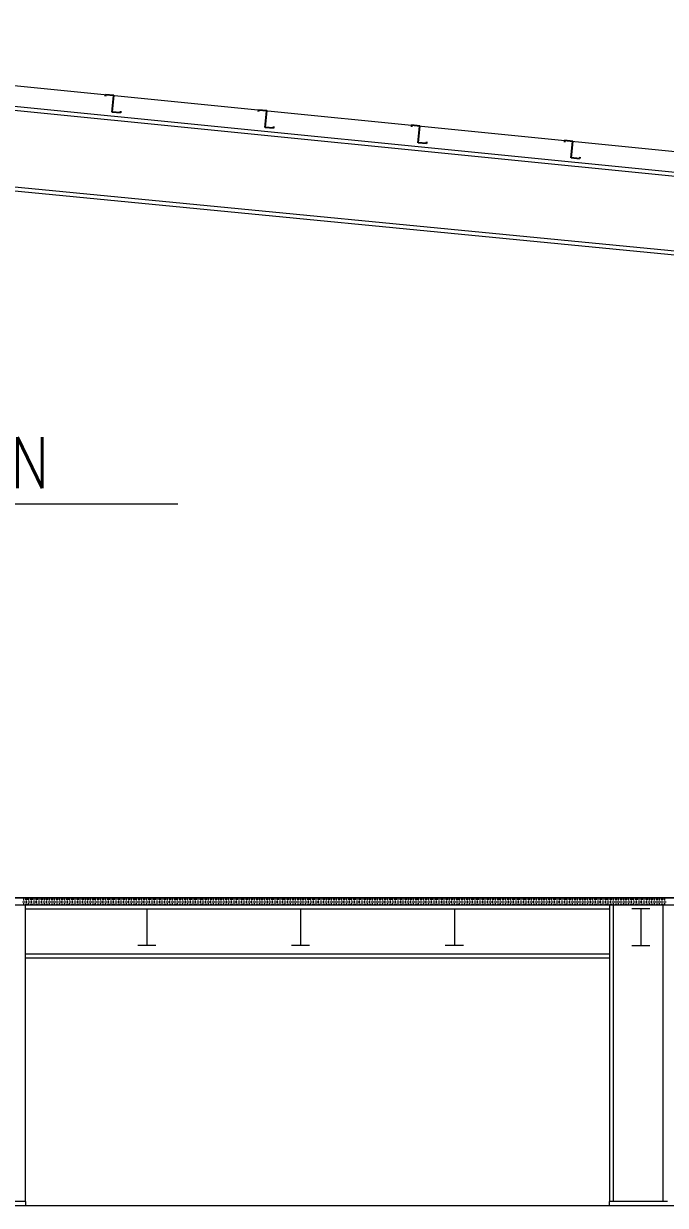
# Model space of a CAD drawing. Header units: millimetres. Extents: x 656141 to 1304589, y -54663 to 110742.
# Drawn here: x 986694 to 992953, y 79349 to 90873 of the extents above; entities that cross this region are included whole.
import ezdxf

# ---------------------------------------------------------------- set-up
doc = ezdxf.new("R2010")
doc.units = ezdxf.units.MM
doc.header["$LTSCALE"] = 0.35
doc.header["$MEASUREMENT"] = 0
doc.linetypes.add('CONTIN', pattern=[0, 0, 0])
doc.layers.get('0').update_dxf_attribs({"linetype": 'CONTIN'})
doc.styles.add('ROMANT', font='simplex.shx')

msp = doc.modelspace()

# ---------------------------------------------------------------- linework, layer by layer
at = {"color": 5, "lineweight": 0}
msp.add_line((1005623.8, 88364.1), (980533.8, 90873.1), dxfattribs=at)
at = {"lineweight": 0}
for p, q in [((999996, 88687.6), (984017.6, 90285.4)), ((999999.8, 88725.5), (984021.4, 90323.3)), ((999921.3, 87950.8), (983939.1, 89496.4)), ((999925.1, 87988.7), (983942.9, 89534.3)), ((986711.3, 79387.3), (986711.3, 82278.9)), ((986711.3, 82278.9), (992410.2, 82278.9)), ((986711.3, 82240.8), (992410.2, 82240.8)), ((992410.2, 79387.3), (992410.2, 82278.9)), ((992448.3, 79387.3), (992448.3, 82278.9)), ((992931.2, 79387.3), (992931.2, 82278.9)), ((986711.3, 81801), (992410.2, 81801)), ((986711.3, 81762.9), (992410.2, 81762.9))]:
    msp.add_line(p, q, dxfattribs=at)
at = {"extrusion": (0, 0, -1)}
for p, q in [((987491.9, 90180), (987490.3, 90163.9)), ((987572.8, 90171.9), (987491.9, 90180)), ((987556.7, 90010.8), (987572.8, 90171.9)), ((987637.5, 90002.7), (987556.7, 90010.8)), ((987639.1, 90018.8), (987637.5, 90002.7)), ((988984.4, 90030.8), (988982.8, 90014.6)), ((989065.3, 90022.7), (988984.4, 90030.8)), ((989049.2, 89861.6), (989065.3, 90022.7)), ((989130.1, 89853.5), (989049.2, 89861.6)), ((989131.7, 89869.6), (989130.1, 89853.5)), ((990477, 89881.5), (990475.4, 89865.4)), ((990557.9, 89873.4), (990477, 89881.5)), ((990541.8, 89712.3), (990557.9, 89873.4)), ((990622.6, 89704.2), (990541.8, 89712.3)), ((990624.3, 89720.3), (990622.6, 89704.2)), ((991969.6, 89732.2), (991967.9, 89716.1)), ((992050.4, 89724.2), (991969.6, 89732.2)), ((992034.3, 89563.1), (992050.4, 89724.2)), ((992115.2, 89555), (992034.3, 89563.1)), ((992116.8, 89571.1), (992115.2, 89555))]:
    msp.add_line(p, q, dxfattribs=at)
at = {"color": 6, "linetype": 'ByBlock', "lineweight": 0}
msp.add_line((981103.4, 86191.5), (988197.8, 86191.5), dxfattribs=at)
at = {"color": 251, "linetype": 'Continuous', "lineweight": 0}
for p, q in [((961120.2, 82349.2), (999227.3, 82349.2)), ((999227.3, 82349.2), (961120.2, 82349.2)), ((986683.8, 82309.8), (986708.8, 82309.8)), ((986696.3, 82322.3), (986696.3, 82347.3)), ((986696.3, 82278.9), (986696.3, 82297.3)), ((986708.8, 82334.8), (986733.8, 82334.8)), ((986708.8, 82284.8), (986733.8, 82284.8)), ((986721.3, 82347.3), (986721.3, 82349.2)), ((986721.3, 82297.3), (986721.3, 82322.3)), ((986733.8, 82309.8), (986758.8, 82309.8)), ((986746.3, 82322.3), (986746.3, 82347.3)), ((986746.3, 82278.9), (986746.3, 82297.3)), ((986758.8, 82334.8), (986783.8, 82334.8)), ((986758.8, 82284.8), (986783.8, 82284.8)), ((986771.3, 82347.3), (986771.3, 82349.2)), ((986771.3, 82297.3), (986771.3, 82322.3)), ((986783.8, 82309.8), (986808.8, 82309.8)), ((986796.3, 82322.3), (986796.3, 82347.3)), ((986796.3, 82278.9), (986796.3, 82297.3)), ((986808.8, 82334.8), (986833.8, 82334.8)), ((986808.8, 82284.8), (986833.8, 82284.8)), ((986821.3, 82347.3), (986821.3, 82349.2)), ((986821.3, 82297.3), (986821.3, 82322.3)), ((986833.8, 82309.8), (986858.8, 82309.8)), ((986846.3, 82322.3), (986846.3, 82347.3)), ((986846.3, 82278.9), (986846.3, 82297.3)), ((986858.8, 82334.8), (986883.8, 82334.8)), ((986858.8, 82284.8), (986883.8, 82284.8)), ((986871.3, 82347.3), (986871.3, 82349.2)), ((986871.3, 82297.3), (986871.3, 82322.3)), ((986883.8, 82309.8), (986908.8, 82309.8)), ((986896.3, 82322.3), (986896.3, 82347.3)), ((986896.3, 82278.9), (986896.3, 82297.3)), ((986908.8, 82334.8), (986933.8, 82334.8)), ((986908.8, 82284.8), (986933.8, 82284.8)), ((986921.3, 82347.3), (986921.3, 82349.2)), ((986921.3, 82297.3), (986921.3, 82322.3)), ((986933.8, 82309.8), (986958.8, 82309.8)), ((986946.3, 82322.3), (986946.3, 82347.3)), ((986946.3, 82278.9), (986946.3, 82297.3)), ((986958.8, 82334.8), (986983.8, 82334.8)), ((986958.8, 82284.8), (986983.8, 82284.8)), ((986971.3, 82347.3), (986971.3, 82349.2)), ((986971.3, 82297.3), (986971.3, 82322.3)), ((986983.8, 82309.8), (987008.8, 82309.8)), ((986996.3, 82322.3), (986996.3, 82347.3)), ((986996.3, 82278.9), (986996.3, 82297.3)), ((987008.8, 82334.8), (987033.8, 82334.8)), ((987008.8, 82284.8), (987033.8, 82284.8)), ((987021.3, 82347.3), (987021.3, 82349.2)), ((987021.3, 82297.3), (987021.3, 82322.3)), ((987033.8, 82309.8), (987058.8, 82309.8)), ((987046.3, 82322.3), (987046.3, 82347.3)), ((987046.3, 82278.9), (987046.3, 82297.3)), ((987058.8, 82334.8), (987083.8, 82334.8)), ((987058.8, 82284.8), (987083.8, 82284.8)), ((987071.3, 82347.3), (987071.3, 82349.2)), ((987071.3, 82297.3), (987071.3, 82322.3)), ((987083.8, 82309.8), (987108.8, 82309.8)), ((987096.3, 82322.3), (987096.3, 82347.3)), ((987096.3, 82278.9), (987096.3, 82297.3)), ((987108.8, 82334.8), (987133.8, 82334.8)), ((987108.8, 82284.8), (987133.8, 82284.8)), ((987121.3, 82347.3), (987121.3, 82349.2)), ((987121.3, 82297.3), (987121.3, 82322.3)), ((987133.8, 82309.8), (987158.8, 82309.8)), ((987146.3, 82322.3), (987146.3, 82347.3)), ((987146.3, 82278.9), (987146.3, 82297.3)), ((987158.8, 82334.8), (987183.8, 82334.8)), ((987158.8, 82284.8), (987183.8, 82284.8)), ((987171.3, 82347.3), (987171.3, 82349.2)), ((987171.3, 82297.3), (987171.3, 82322.3)), ((987183.8, 82309.8), (987208.8, 82309.8)), ((987196.3, 82322.3), (987196.3, 82347.3)), ((987196.3, 82278.9), (987196.3, 82297.3)), ((987208.8, 82334.8), (987233.8, 82334.8)), ((987208.8, 82284.8), (987233.8, 82284.8)), ((987221.3, 82347.3), (987221.3, 82349.2)), ((987221.3, 82297.3), (987221.3, 82322.3)), ((987233.8, 82309.8), (987258.8, 82309.8)), ((987246.3, 82322.3), (987246.3, 82347.3)), ((987246.3, 82278.9), (987246.3, 82297.3)), ((987258.8, 82334.8), (987283.8, 82334.8)), ((987258.8, 82284.8), (987283.8, 82284.8)), ((987271.3, 82347.3), (987271.3, 82349.2)), ((987271.3, 82297.3), (987271.3, 82322.3)), ((987283.8, 82309.8), (987308.8, 82309.8)), ((987296.3, 82322.3), (987296.3, 82347.3)), ((987296.3, 82278.9), (987296.3, 82297.3)), ((987308.8, 82334.8), (987333.8, 82334.8)), ((987308.8, 82284.8), (987333.8, 82284.8)), ((987321.3, 82347.3), (987321.3, 82349.2)), ((987321.3, 82297.3), (987321.3, 82322.3)), ((987333.8, 82309.8), (987358.8, 82309.8)), ((987346.3, 82322.3), (987346.3, 82347.3)), ((987346.3, 82278.9), (987346.3, 82297.3)), ((987358.8, 82334.8), (987383.8, 82334.8)), ((987358.8, 82284.8), (987383.8, 82284.8)), ((987371.3, 82347.3), (987371.3, 82349.2)), ((987371.3, 82297.3), (987371.3, 82322.3)), ((987383.8, 82309.8), (987408.8, 82309.8)), ((987396.3, 82322.3), (987396.3, 82347.3)), ((987396.3, 82278.9), (987396.3, 82297.3)), ((987408.8, 82334.8), (987433.8, 82334.8)), ((987408.8, 82284.8), (987433.8, 82284.8)), ((987421.3, 82347.3), (987421.3, 82349.2)), ((987421.3, 82297.3), (987421.3, 82322.3)), ((987433.8, 82309.8), (987458.8, 82309.8)), ((987446.3, 82322.3), (987446.3, 82347.3)), ((987446.3, 82278.9), (987446.3, 82297.3)), ((987458.8, 82334.8), (987483.8, 82334.8)), ((987458.8, 82284.8), (987483.8, 82284.8)), ((987471.3, 82347.3), (987471.3, 82349.2)), ((987471.3, 82297.3), (987471.3, 82322.3)), ((987483.8, 82309.8), (987508.8, 82309.8)), ((987496.3, 82322.3), (987496.3, 82347.3)), ((987496.3, 82278.9), (987496.3, 82297.3)), ((987508.8, 82334.8), (987533.8, 82334.8)), ((987508.8, 82284.8), (987533.8, 82284.8)), ((987521.3, 82347.3), (987521.3, 82349.2)), ((987521.3, 82297.3), (987521.3, 82322.3)), ((987533.8, 82309.8), (987558.8, 82309.8)), ((987546.3, 82322.3), (987546.3, 82347.3)), ((987546.3, 82278.9), (987546.3, 82297.3)), ((987558.8, 82334.8), (987583.8, 82334.8)), ((987558.8, 82284.8), (987583.8, 82284.8)), ((987571.3, 82347.3), (987571.3, 82349.2)), ((987571.3, 82297.3), (987571.3, 82322.3)), ((987583.8, 82309.8), (987608.8, 82309.8)), ((987596.3, 82322.3), (987596.3, 82347.3)), ((987596.3, 82278.9), (987596.3, 82297.3)), ((987608.8, 82334.8), (987633.8, 82334.8)), ((987608.8, 82284.8), (987633.8, 82284.8)), ((987621.3, 82347.3), (987621.3, 82349.2)), ((987621.3, 82297.3), (987621.3, 82322.3)), ((987633.8, 82309.8), (987658.8, 82309.8)), ((987646.3, 82322.3), (987646.3, 82347.3)), ((987646.3, 82278.9), (987646.3, 82297.3)), ((987658.8, 82334.8), (987683.8, 82334.8)), ((987658.8, 82284.8), (987683.8, 82284.8)), ((987671.3, 82347.3), (987671.3, 82349.2)), ((987671.3, 82297.3), (987671.3, 82322.3)), ((987683.8, 82309.8), (987708.8, 82309.8)), ((987696.3, 82322.3), (987696.3, 82347.3)), ((987696.3, 82278.9), (987696.3, 82297.3)), ((987708.8, 82334.8), (987733.8, 82334.8)), ((987708.8, 82284.8), (987733.8, 82284.8)), ((987721.3, 82347.3), (987721.3, 82349.2)), ((987721.3, 82297.3), (987721.3, 82322.3)), ((987733.8, 82309.8), (987758.8, 82309.8)), ((987746.3, 82322.3), (987746.3, 82347.3)), ((987746.3, 82278.9), (987746.3, 82297.3)), ((987758.8, 82334.8), (987783.8, 82334.8)), ((987758.8, 82284.8), (987783.8, 82284.8)), ((987771.3, 82347.3), (987771.3, 82349.2)), ((987771.3, 82297.3), (987771.3, 82322.3)), ((987783.8, 82309.8), (987808.8, 82309.8)), ((987796.3, 82322.3), (987796.3, 82347.3)), ((987796.3, 82278.9), (987796.3, 82297.3)), ((987808.8, 82334.8), (987833.8, 82334.8)), ((987808.8, 82284.8), (987833.8, 82284.8)), ((987821.3, 82347.3), (987821.3, 82349.2)), ((987821.3, 82297.3), (987821.3, 82322.3)), ((987833.8, 82309.8), (987858.8, 82309.8)), ((987846.3, 82322.3), (987846.3, 82347.3)), ((987846.3, 82278.9), (987846.3, 82297.3)), ((987858.8, 82334.8), (987883.8, 82334.8)), ((987858.8, 82284.8), (987883.8, 82284.8)), ((987871.3, 82347.3), (987871.3, 82349.2)), ((987871.3, 82297.3), (987871.3, 82322.3)), ((987883.8, 82309.8), (987908.8, 82309.8)), ((987896.3, 82322.3), (987896.3, 82347.3)), ((987896.3, 82278.9), (987896.3, 82297.3)), ((987908.8, 82334.8), (987933.8, 82334.8)), ((987908.8, 82284.8), (987933.8, 82284.8)), ((987921.3, 82347.3), (987921.3, 82349.2)), ((987921.3, 82297.3), (987921.3, 82322.3)), ((987933.8, 82309.8), (987958.8, 82309.8)), ((987946.3, 82322.3), (987946.3, 82347.3)), ((987946.3, 82278.9), (987946.3, 82297.3)), ((987958.8, 82334.8), (987983.8, 82334.8)), ((987958.8, 82284.8), (987983.8, 82284.8)), ((987971.3, 82347.3), (987971.3, 82349.2)), ((987971.3, 82297.3), (987971.3, 82322.3)), ((987983.8, 82309.8), (988008.8, 82309.8)), ((987996.3, 82322.3), (987996.3, 82347.3)), ((987996.3, 82278.9), (987996.3, 82297.3)), ((988008.8, 82334.8), (988033.8, 82334.8)), ((988008.8, 82284.8), (988033.8, 82284.8)), ((988021.3, 82347.3), (988021.3, 82349.2)), ((988021.3, 82297.3), (988021.3, 82322.3)), ((988033.8, 82309.8), (988058.8, 82309.8)), ((988046.3, 82322.3), (988046.3, 82347.3)), ((988046.3, 82278.9), (988046.3, 82297.3)), ((988058.8, 82334.8), (988083.8, 82334.8)), ((988058.8, 82284.8), (988083.8, 82284.8)), ((988071.3, 82347.3), (988071.3, 82349.2)), ((988071.3, 82297.3), (988071.3, 82322.3)), ((988083.8, 82309.8), (988108.8, 82309.8)), ((988096.3, 82322.3), (988096.3, 82347.3)), ((988096.3, 82278.9), (988096.3, 82297.3)), ((988108.8, 82334.8), (988133.8, 82334.8)), ((988108.8, 82284.8), (988133.8, 82284.8)), ((988121.3, 82347.3), (988121.3, 82349.2)), ((988121.3, 82297.3), (988121.3, 82322.3)), ((988133.8, 82309.8), (988158.8, 82309.8)), ((988146.3, 82322.3), (988146.3, 82347.3)), ((988146.3, 82278.9), (988146.3, 82297.3)), ((988158.8, 82334.8), (988183.8, 82334.8)), ((988158.8, 82284.8), (988183.8, 82284.8)), ((988171.3, 82347.3), (988171.3, 82349.2)), ((988171.3, 82297.3), (988171.3, 82322.3)), ((988183.8, 82309.8), (988208.8, 82309.8)), ((988196.3, 82322.3), (988196.3, 82347.3)), ((988196.3, 82278.9), (988196.3, 82297.3)), ((988208.8, 82334.8), (988233.8, 82334.8)), ((988208.8, 82284.8), (988233.8, 82284.8)), ((988221.3, 82347.3), (988221.3, 82349.2)), ((988221.3, 82297.3), (988221.3, 82322.3)), ((988233.8, 82309.8), (988258.8, 82309.8)), ((988246.3, 82322.3), (988246.3, 82347.3)), ((988246.3, 82278.9), (988246.3, 82297.3)), ((988258.8, 82334.8), (988283.8, 82334.8)), ((988258.8, 82284.8), (988283.8, 82284.8)), ((988271.3, 82347.3), (988271.3, 82349.2)), ((988271.3, 82297.3), (988271.3, 82322.3)), ((988283.8, 82309.8), (988308.8, 82309.8)), ((988296.3, 82322.3), (988296.3, 82347.3)), ((988296.3, 82278.9), (988296.3, 82297.3)), ((988308.8, 82334.8), (988333.8, 82334.8)), ((988308.8, 82284.8), (988333.8, 82284.8)), ((988321.3, 82347.3), (988321.3, 82349.2)), ((988321.3, 82297.3), (988321.3, 82322.3)), ((988333.8, 82309.8), (988358.8, 82309.8)), ((988346.3, 82322.3), (988346.3, 82347.3)), ((988346.3, 82278.9), (988346.3, 82297.3)), ((988358.8, 82334.8), (988383.8, 82334.8)), ((988358.8, 82284.8), (988383.8, 82284.8)), ((988371.3, 82347.3), (988371.3, 82349.2)), ((988371.3, 82297.3), (988371.3, 82322.3)), ((988383.8, 82309.8), (988408.8, 82309.8)), ((988396.3, 82322.3), (988396.3, 82347.3)), ((988396.3, 82278.9), (988396.3, 82297.3)), ((988408.8, 82334.8), (988433.8, 82334.8)), ((988408.8, 82284.8), (988433.8, 82284.8)), ((988421.3, 82347.3), (988421.3, 82349.2)), ((988421.3, 82297.3), (988421.3, 82322.3)), ((988433.8, 82309.8), (988458.8, 82309.8)), ((988446.3, 82322.3), (988446.3, 82347.3)), ((988446.3, 82278.9), (988446.3, 82297.3)), ((988458.8, 82334.8), (988483.8, 82334.8)), ((988458.8, 82284.8), (988483.8, 82284.8)), ((988471.3, 82347.3), (988471.3, 82349.2)), ((988471.3, 82297.3), (988471.3, 82322.3)), ((988483.8, 82309.8), (988508.8, 82309.8)), ((988496.3, 82322.3), (988496.3, 82347.3)), ((988496.3, 82278.9), (988496.3, 82297.3)), ((988508.8, 82334.8), (988533.8, 82334.8)), ((988508.8, 82284.8), (988533.8, 82284.8)), ((988521.3, 82347.3), (988521.3, 82349.2)), ((988521.3, 82297.3), (988521.3, 82322.3)), ((988533.8, 82309.8), (988558.8, 82309.8)), ((988546.3, 82322.3), (988546.3, 82347.3)), ((988546.3, 82278.9), (988546.3, 82297.3)), ((988558.8, 82334.8), (988583.8, 82334.8)), ((988558.8, 82284.8), (988583.8, 82284.8)), ((988571.3, 82347.3), (988571.3, 82349.2)), ((988571.3, 82297.3), (988571.3, 82322.3)), ((988583.8, 82309.8), (988608.8, 82309.8)), ((988596.3, 82322.3), (988596.3, 82347.3)), ((988596.3, 82278.9), (988596.3, 82297.3)), ((988608.8, 82334.8), (988633.8, 82334.8)), ((988608.8, 82284.8), (988633.8, 82284.8)), ((988621.3, 82347.3), (988621.3, 82349.2)), ((988621.3, 82297.3), (988621.3, 82322.3)), ((988633.8, 82309.8), (988658.8, 82309.8)), ((988646.3, 82322.3), (988646.3, 82347.3)), ((988646.3, 82278.9), (988646.3, 82297.3)), ((988658.8, 82334.8), (988683.8, 82334.8)), ((988658.8, 82284.8), (988683.8, 82284.8)), ((988671.3, 82347.3), (988671.3, 82349.2)), ((988671.3, 82297.3), (988671.3, 82322.3)), ((988683.8, 82309.8), (988708.8, 82309.8)), ((988696.3, 82322.3), (988696.3, 82347.3)), ((988696.3, 82278.9), (988696.3, 82297.3)), ((988708.8, 82334.8), (988733.8, 82334.8)), ((988708.8, 82284.8), (988733.8, 82284.8)), ((988721.3, 82347.3), (988721.3, 82349.2)), ((988721.3, 82297.3), (988721.3, 82322.3)), ((988733.8, 82309.8), (988758.8, 82309.8)), ((988746.3, 82322.3), (988746.3, 82347.3)), ((988746.3, 82278.9), (988746.3, 82297.3)), ((988758.8, 82334.8), (988783.8, 82334.8)), ((988758.8, 82284.8), (988783.8, 82284.8)), ((988771.3, 82347.3), (988771.3, 82349.2)), ((988771.3, 82297.3), (988771.3, 82322.3)), ((988783.8, 82309.8), (988808.8, 82309.8)), ((988796.3, 82322.3), (988796.3, 82347.3)), ((988796.3, 82278.9), (988796.3, 82297.3)), ((988808.8, 82334.8), (988833.8, 82334.8)), ((988808.8, 82284.8), (988833.8, 82284.8)), ((988821.3, 82347.3), (988821.3, 82349.2)), ((988821.3, 82297.3), (988821.3, 82322.3)), ((988833.8, 82309.8), (988858.8, 82309.8)), ((988846.3, 82322.3), (988846.3, 82347.3)), ((988846.3, 82278.9), (988846.3, 82297.3)), ((988858.8, 82334.8), (988883.8, 82334.8)), ((988858.8, 82284.8), (988883.8, 82284.8)), ((988871.3, 82347.3), (988871.3, 82349.2)), ((988871.3, 82297.3), (988871.3, 82322.3)), ((988883.8, 82309.8), (988908.8, 82309.8)), ((988896.3, 82322.3), (988896.3, 82347.3)), ((988896.3, 82278.9), (988896.3, 82297.3)), ((988908.8, 82334.8), (988933.8, 82334.8)), ((988908.8, 82284.8), (988933.8, 82284.8)), ((988921.3, 82347.3), (988921.3, 82349.2)), ((988921.3, 82297.3), (988921.3, 82322.3)), ((988933.8, 82309.8), (988958.8, 82309.8)), ((988946.3, 82322.3), (988946.3, 82347.3)), ((988946.3, 82278.9), (988946.3, 82297.3)), ((988958.8, 82334.8), (988983.8, 82334.8)), ((988958.8, 82284.8), (988983.8, 82284.8)), ((988971.3, 82347.3), (988971.3, 82349.2)), ((988971.3, 82297.3), (988971.3, 82322.3)), ((988983.8, 82309.8), (989008.8, 82309.8)), ((988996.3, 82322.3), (988996.3, 82347.3)), ((988996.3, 82278.9), (988996.3, 82297.3)), ((989008.8, 82334.8), (989033.8, 82334.8)), ((989008.8, 82284.8), (989033.8, 82284.8)), ((989021.3, 82347.3), (989021.3, 82349.2)), ((989021.3, 82297.3), (989021.3, 82322.3)), ((989033.8, 82309.8), (989058.8, 82309.8)), ((989046.3, 82322.3), (989046.3, 82347.3)), ((989046.3, 82278.9), (989046.3, 82297.3)), ((989058.8, 82334.8), (989083.8, 82334.8)), ((989058.8, 82284.8), (989083.8, 82284.8)), ((989071.3, 82347.3), (989071.3, 82349.2)), ((989071.3, 82297.3), (989071.3, 82322.3)), ((989083.8, 82309.8), (989108.8, 82309.8)), ((989096.3, 82322.3), (989096.3, 82347.3)), ((989096.3, 82278.9), (989096.3, 82297.3)), ((989108.8, 82334.8), (989133.8, 82334.8)), ((989108.8, 82284.8), (989133.8, 82284.8)), ((989121.3, 82347.3), (989121.3, 82349.2)), ((989121.3, 82297.3), (989121.3, 82322.3)), ((989133.8, 82309.8), (989158.8, 82309.8)), ((989146.3, 82322.3), (989146.3, 82347.3)), ((989146.3, 82278.9), (989146.3, 82297.3)), ((989158.8, 82334.8), (989183.8, 82334.8)), ((989158.8, 82284.8), (989183.8, 82284.8)), ((989171.3, 82347.3), (989171.3, 82349.2)), ((989171.3, 82297.3), (989171.3, 82322.3)), ((989183.8, 82309.8), (989208.8, 82309.8)), ((989196.3, 82322.3), (989196.3, 82347.3)), ((989196.3, 82278.9), (989196.3, 82297.3)), ((989208.8, 82334.8), (989233.8, 82334.8)), ((989208.8, 82284.8), (989233.8, 82284.8)), ((989221.3, 82347.3), (989221.3, 82349.2)), ((989221.3, 82297.3), (989221.3, 82322.3)), ((989233.8, 82309.8), (989258.8, 82309.8)), ((989246.3, 82322.3), (989246.3, 82347.3)), ((989246.3, 82278.9), (989246.3, 82297.3)), ((989258.8, 82334.8), (989283.8, 82334.8)), ((989258.8, 82284.8), (989283.8, 82284.8)), ((989271.3, 82347.3), (989271.3, 82349.2)), ((989271.3, 82297.3), (989271.3, 82322.3)), ((989283.8, 82309.8), (989308.8, 82309.8)), ((989296.3, 82322.3), (989296.3, 82347.3)), ((989296.3, 82278.9), (989296.3, 82297.3)), ((989308.8, 82334.8), (989333.8, 82334.8)), ((989308.8, 82284.8), (989333.8, 82284.8)), ((989321.3, 82347.3), (989321.3, 82349.2)), ((989321.3, 82297.3), (989321.3, 82322.3)), ((989333.8, 82309.8), (989358.8, 82309.8)), ((989346.3, 82322.3), (989346.3, 82347.3)), ((989346.3, 82278.9), (989346.3, 82297.3)), ((989358.8, 82334.8), (989383.8, 82334.8)), ((989358.8, 82284.8), (989383.8, 82284.8)), ((989371.3, 82347.3), (989371.3, 82349.2)), ((989371.3, 82297.3), (989371.3, 82322.3)), ((989383.8, 82309.8), (989408.8, 82309.8)), ((989396.3, 82322.3), (989396.3, 82347.3)), ((989396.3, 82278.9), (989396.3, 82297.3)), ((989408.8, 82334.8), (989433.8, 82334.8)), ((989408.8, 82284.8), (989433.8, 82284.8)), ((989421.3, 82347.3), (989421.3, 82349.2)), ((989421.3, 82297.3), (989421.3, 82322.3)), ((989433.8, 82309.8), (989458.8, 82309.8)), ((989446.3, 82322.3), (989446.3, 82347.3)), ((989446.3, 82278.9), (989446.3, 82297.3)), ((989458.8, 82334.8), (989483.8, 82334.8)), ((989458.8, 82284.8), (989483.8, 82284.8)), ((989471.3, 82347.3), (989471.3, 82349.2)), ((989471.3, 82297.3), (989471.3, 82322.3)), ((989483.8, 82309.8), (989508.8, 82309.8)), ((989496.3, 82322.3), (989496.3, 82347.3)), ((989496.3, 82278.9), (989496.3, 82297.3)), ((989508.8, 82334.8), (989533.8, 82334.8)), ((989508.8, 82284.8), (989533.8, 82284.8)), ((989521.3, 82347.3), (989521.3, 82349.2)), ((989521.3, 82297.3), (989521.3, 82322.3)), ((989533.8, 82309.8), (989558.8, 82309.8)), ((989546.3, 82322.3), (989546.3, 82347.3)), ((989546.3, 82278.9), (989546.3, 82297.3)), ((989558.8, 82334.8), (989583.8, 82334.8)), ((989558.8, 82284.8), (989583.8, 82284.8)), ((989571.3, 82347.3), (989571.3, 82349.2)), ((989571.3, 82297.3), (989571.3, 82322.3)), ((989583.8, 82309.8), (989608.8, 82309.8)), ((989596.3, 82322.3), (989596.3, 82347.3)), ((989596.3, 82278.9), (989596.3, 82297.3)), ((989608.8, 82334.8), (989633.8, 82334.8)), ((989608.8, 82284.8), (989633.8, 82284.8)), ((989621.3, 82347.3), (989621.3, 82349.2)), ((989621.3, 82297.3), (989621.3, 82322.3)), ((989633.8, 82309.8), (989658.8, 82309.8)), ((989646.3, 82322.3), (989646.3, 82347.3)), ((989646.3, 82278.9), (989646.3, 82297.3)), ((989658.8, 82334.8), (989683.8, 82334.8)), ((989658.8, 82284.8), (989683.8, 82284.8)), ((989671.3, 82347.3), (989671.3, 82349.2)), ((989671.3, 82297.3), (989671.3, 82322.3)), ((989683.8, 82309.8), (989708.8, 82309.8)), ((989696.3, 82322.3), (989696.3, 82347.3)), ((989696.3, 82278.9), (989696.3, 82297.3)), ((989708.8, 82334.8), (989733.8, 82334.8)), ((989708.8, 82284.8), (989733.8, 82284.8)), ((989721.3, 82347.3), (989721.3, 82349.2)), ((989721.3, 82297.3), (989721.3, 82322.3)), ((989733.8, 82309.8), (989758.8, 82309.8)), ((989746.3, 82322.3), (989746.3, 82347.3)), ((989746.3, 82278.9), (989746.3, 82297.3)), ((989758.8, 82334.8), (989783.8, 82334.8)), ((989758.8, 82284.8), (989783.8, 82284.8)), ((989771.3, 82347.3), (989771.3, 82349.2)), ((989771.3, 82297.3), (989771.3, 82322.3)), ((989783.8, 82309.8), (989808.8, 82309.8)), ((989796.3, 82322.3), (989796.3, 82347.3)), ((989796.3, 82278.9), (989796.3, 82297.3)), ((989808.8, 82334.8), (989833.8, 82334.8)), ((989808.8, 82284.8), (989833.8, 82284.8)), ((989821.3, 82347.3), (989821.3, 82349.2)), ((989821.3, 82297.3), (989821.3, 82322.3)), ((989833.8, 82309.8), (989858.8, 82309.8)), ((989846.3, 82322.3), (989846.3, 82347.3)), ((989846.3, 82278.9), (989846.3, 82297.3)), ((989858.8, 82334.8), (989883.8, 82334.8)), ((989858.8, 82284.8), (989883.8, 82284.8)), ((989871.3, 82347.3), (989871.3, 82349.2)), ((989871.3, 82297.3), (989871.3, 82322.3)), ((989883.8, 82309.8), (989908.8, 82309.8)), ((989896.3, 82322.3), (989896.3, 82347.3)), ((989896.3, 82278.9), (989896.3, 82297.3)), ((989908.8, 82334.8), (989933.8, 82334.8)), ((989908.8, 82284.8), (989933.8, 82284.8)), ((989921.3, 82347.3), (989921.3, 82349.2)), ((989921.3, 82297.3), (989921.3, 82322.3)), ((989933.8, 82309.8), (989958.8, 82309.8)), ((989946.3, 82322.3), (989946.3, 82347.3)), ((989946.3, 82278.9), (989946.3, 82297.3)), ((989958.8, 82334.8), (989983.8, 82334.8)), ((989958.8, 82284.8), (989983.8, 82284.8)), ((989971.3, 82347.3), (989971.3, 82349.2)), ((989971.3, 82297.3), (989971.3, 82322.3)), ((989983.8, 82309.8), (990008.8, 82309.8)), ((989996.3, 82322.3), (989996.3, 82347.3)), ((989996.3, 82278.9), (989996.3, 82297.3)), ((990008.8, 82334.8), (990033.8, 82334.8)), ((990008.8, 82284.8), (990033.8, 82284.8)), ((990021.3, 82347.3), (990021.3, 82349.2)), ((990021.3, 82297.3), (990021.3, 82322.3)), ((990033.8, 82309.8), (990058.8, 82309.8)), ((990046.3, 82322.3), (990046.3, 82347.3)), ((990046.3, 82278.9), (990046.3, 82297.3)), ((990058.8, 82334.8), (990083.8, 82334.8)), ((990058.8, 82284.8), (990083.8, 82284.8)), ((990071.3, 82347.3), (990071.3, 82349.2)), ((990071.3, 82297.3), (990071.3, 82322.3)), ((990083.8, 82309.8), (990108.8, 82309.8)), ((990096.3, 82322.3), (990096.3, 82347.3)), ((990096.3, 82278.9), (990096.3, 82297.3)), ((990108.8, 82334.8), (990133.8, 82334.8)), ((990108.8, 82284.8), (990133.8, 82284.8)), ((990121.3, 82347.3), (990121.3, 82349.2)), ((990121.3, 82297.3), (990121.3, 82322.3)), ((990133.8, 82309.8), (990158.8, 82309.8)), ((990146.3, 82322.3), (990146.3, 82347.3)), ((990146.3, 82278.9), (990146.3, 82297.3)), ((990158.8, 82334.8), (990183.8, 82334.8)), ((990158.8, 82284.8), (990183.8, 82284.8)), ((990171.3, 82347.3), (990171.3, 82349.2)), ((990171.3, 82297.3), (990171.3, 82322.3)), ((990183.8, 82309.8), (990208.8, 82309.8)), ((990196.3, 82322.3), (990196.3, 82347.3)), ((990196.3, 82278.9), (990196.3, 82297.3)), ((990208.8, 82334.8), (990233.8, 82334.8)), ((990208.8, 82284.8), (990233.8, 82284.8)), ((990221.3, 82347.3), (990221.3, 82349.2)), ((990221.3, 82297.3), (990221.3, 82322.3)), ((990233.8, 82309.8), (990258.8, 82309.8)), ((990246.3, 82322.3), (990246.3, 82347.3)), ((990246.3, 82278.9), (990246.3, 82297.3)), ((990258.8, 82334.8), (990283.8, 82334.8)), ((990258.8, 82284.8), (990283.8, 82284.8)), ((990271.3, 82347.3), (990271.3, 82349.2)), ((990271.3, 82297.3), (990271.3, 82322.3)), ((990283.8, 82309.8), (990308.8, 82309.8)), ((990296.3, 82322.3), (990296.3, 82347.3)), ((990296.3, 82278.9), (990296.3, 82297.3)), ((990308.8, 82334.8), (990333.8, 82334.8)), ((990308.8, 82284.8), (990333.8, 82284.8)), ((990321.3, 82347.3), (990321.3, 82349.2)), ((990321.3, 82297.3), (990321.3, 82322.3)), ((990333.8, 82309.8), (990358.8, 82309.8)), ((990346.3, 82322.3), (990346.3, 82347.3)), ((990346.3, 82278.9), (990346.3, 82297.3)), ((990358.8, 82334.8), (990383.8, 82334.8)), ((990358.8, 82284.8), (990383.8, 82284.8)), ((990371.3, 82347.3), (990371.3, 82349.2)), ((990371.3, 82297.3), (990371.3, 82322.3)), ((990383.8, 82309.8), (990408.8, 82309.8)), ((990396.3, 82322.3), (990396.3, 82347.3)), ((990396.3, 82278.9), (990396.3, 82297.3)), ((990408.8, 82334.8), (990433.8, 82334.8)), ((990408.8, 82284.8), (990433.8, 82284.8)), ((990421.3, 82347.3), (990421.3, 82349.2)), ((990421.3, 82297.3), (990421.3, 82322.3)), ((990433.8, 82309.8), (990458.8, 82309.8)), ((990446.3, 82322.3), (990446.3, 82347.3)), ((990446.3, 82278.9), (990446.3, 82297.3)), ((990458.8, 82334.8), (990483.8, 82334.8)), ((990458.8, 82284.8), (990483.8, 82284.8)), ((990471.3, 82347.3), (990471.3, 82349.2)), ((990471.3, 82297.3), (990471.3, 82322.3)), ((990483.8, 82309.8), (990508.8, 82309.8)), ((990496.3, 82322.3), (990496.3, 82347.3)), ((990496.3, 82278.9), (990496.3, 82297.3)), ((990508.8, 82334.8), (990533.8, 82334.8)), ((990508.8, 82284.8), (990533.8, 82284.8)), ((990521.3, 82347.3), (990521.3, 82349.2)), ((990521.3, 82297.3), (990521.3, 82322.3)), ((990533.8, 82309.8), (990558.8, 82309.8)), ((990546.3, 82322.3), (990546.3, 82347.3)), ((990546.3, 82278.9), (990546.3, 82297.3)), ((990558.8, 82334.8), (990583.8, 82334.8)), ((990558.8, 82284.8), (990583.8, 82284.8)), ((990571.3, 82347.3), (990571.3, 82349.2)), ((990571.3, 82297.3), (990571.3, 82322.3)), ((990583.8, 82309.8), (990608.8, 82309.8)), ((990596.3, 82322.3), (990596.3, 82347.3)), ((990596.3, 82278.9), (990596.3, 82297.3)), ((990608.8, 82334.8), (990633.8, 82334.8)), ((990608.8, 82284.8), (990633.8, 82284.8)), ((990621.3, 82347.3), (990621.3, 82349.2)), ((990621.3, 82297.3), (990621.3, 82322.3)), ((990633.8, 82309.8), (990658.8, 82309.8)), ((990646.3, 82322.3), (990646.3, 82347.3)), ((990646.3, 82278.9), (990646.3, 82297.3)), ((990658.8, 82334.8), (990683.8, 82334.8)), ((990658.8, 82284.8), (990683.8, 82284.8)), ((990671.3, 82347.3), (990671.3, 82349.2)), ((990671.3, 82297.3), (990671.3, 82322.3)), ((990683.8, 82309.8), (990708.8, 82309.8)), ((990696.3, 82322.3), (990696.3, 82347.3)), ((990696.3, 82278.9), (990696.3, 82297.3)), ((990708.8, 82334.8), (990733.8, 82334.8)), ((990708.8, 82284.8), (990733.8, 82284.8)), ((990721.3, 82347.3), (990721.3, 82349.2)), ((990721.3, 82297.3), (990721.3, 82322.3)), ((990733.8, 82309.8), (990758.8, 82309.8)), ((990746.3, 82322.3), (990746.3, 82347.3)), ((990746.3, 82278.9), (990746.3, 82297.3)), ((990758.8, 82334.8), (990783.8, 82334.8)), ((990758.8, 82284.8), (990783.8, 82284.8)), ((990771.3, 82347.3), (990771.3, 82349.2)), ((990771.3, 82297.3), (990771.3, 82322.3)), ((990783.8, 82309.8), (990808.8, 82309.8)), ((990796.3, 82322.3), (990796.3, 82347.3)), ((990796.3, 82278.9), (990796.3, 82297.3)), ((990808.8, 82334.8), (990833.8, 82334.8)), ((990808.8, 82284.8), (990833.8, 82284.8)), ((990821.3, 82347.3), (990821.3, 82349.2)), ((990821.3, 82297.3), (990821.3, 82322.3)), ((990833.8, 82309.8), (990858.8, 82309.8)), ((990846.3, 82322.3), (990846.3, 82347.3)), ((990846.3, 82278.9), (990846.3, 82297.3)), ((990858.8, 82334.8), (990883.8, 82334.8)), ((990858.8, 82284.8), (990883.8, 82284.8)), ((990871.3, 82347.3), (990871.3, 82349.2)), ((990871.3, 82297.3), (990871.3, 82322.3)), ((990883.8, 82309.8), (990908.8, 82309.8)), ((990896.3, 82322.3), (990896.3, 82347.3)), ((990896.3, 82278.9), (990896.3, 82297.3)), ((990908.8, 82334.8), (990933.8, 82334.8)), ((990908.8, 82284.8), (990933.8, 82284.8)), ((990921.3, 82347.3), (990921.3, 82349.2)), ((990921.3, 82297.3), (990921.3, 82322.3)), ((990933.8, 82309.8), (990958.8, 82309.8)), ((990946.3, 82322.3), (990946.3, 82347.3)), ((990946.3, 82278.9), (990946.3, 82297.3)), ((990958.8, 82334.8), (990983.8, 82334.8)), ((990958.8, 82284.8), (990983.8, 82284.8)), ((990971.3, 82347.3), (990971.3, 82349.2)), ((990971.3, 82297.3), (990971.3, 82322.3)), ((990983.8, 82309.8), (991008.8, 82309.8)), ((990996.3, 82322.3), (990996.3, 82347.3)), ((990996.3, 82278.9), (990996.3, 82297.3)), ((991008.8, 82334.8), (991033.8, 82334.8)), ((991008.8, 82284.8), (991033.8, 82284.8)), ((991021.3, 82347.3), (991021.3, 82349.2)), ((991021.3, 82297.3), (991021.3, 82322.3)), ((991033.8, 82309.8), (991058.8, 82309.8)), ((991046.3, 82322.3), (991046.3, 82347.3)), ((991046.3, 82278.9), (991046.3, 82297.3)), ((991058.8, 82334.8), (991083.8, 82334.8)), ((991058.8, 82284.8), (991083.8, 82284.8)), ((991071.3, 82347.3), (991071.3, 82349.2)), ((991071.3, 82297.3), (991071.3, 82322.3)), ((991083.8, 82309.8), (991108.8, 82309.8)), ((991096.3, 82322.3), (991096.3, 82347.3)), ((991096.3, 82278.9), (991096.3, 82297.3)), ((991108.8, 82334.8), (991133.8, 82334.8)), ((991108.8, 82284.8), (991133.8, 82284.8)), ((991121.3, 82347.3), (991121.3, 82349.2)), ((991121.3, 82297.3), (991121.3, 82322.3)), ((991133.8, 82309.8), (991158.8, 82309.8)), ((991146.3, 82322.3), (991146.3, 82347.3)), ((991146.3, 82278.9), (991146.3, 82297.3)), ((991158.8, 82334.8), (991183.8, 82334.8)), ((991158.8, 82284.8), (991183.8, 82284.8)), ((991171.3, 82347.3), (991171.3, 82349.2)), ((991171.3, 82297.3), (991171.3, 82322.3)), ((991183.8, 82309.8), (991208.8, 82309.8)), ((991196.3, 82322.3), (991196.3, 82347.3)), ((991196.3, 82278.9), (991196.3, 82297.3)), ((991208.8, 82334.8), (991233.8, 82334.8)), ((991208.8, 82284.8), (991233.8, 82284.8)), ((991221.3, 82347.3), (991221.3, 82349.2)), ((991221.3, 82297.3), (991221.3, 82322.3)), ((991233.8, 82309.8), (991258.8, 82309.8)), ((991246.3, 82322.3), (991246.3, 82347.3)), ((991246.3, 82278.9), (991246.3, 82297.3)), ((991258.8, 82334.8), (991283.8, 82334.8)), ((991258.8, 82284.8), (991283.8, 82284.8)), ((991271.3, 82347.3), (991271.3, 82349.2)), ((991271.3, 82297.3), (991271.3, 82322.3)), ((991283.8, 82309.8), (991308.8, 82309.8)), ((991296.3, 82322.3), (991296.3, 82347.3)), ((991296.3, 82278.9), (991296.3, 82297.3)), ((991308.8, 82334.8), (991333.8, 82334.8)), ((991308.8, 82284.8), (991333.8, 82284.8)), ((991321.3, 82347.3), (991321.3, 82349.2)), ((991321.3, 82297.3), (991321.3, 82322.3)), ((991333.8, 82309.8), (991358.8, 82309.8)), ((991346.3, 82322.3), (991346.3, 82347.3)), ((991346.3, 82278.9), (991346.3, 82297.3)), ((991358.8, 82334.8), (991383.8, 82334.8)), ((991358.8, 82284.8), (991383.8, 82284.8)), ((991371.3, 82347.3), (991371.3, 82349.2)), ((991371.3, 82297.3), (991371.3, 82322.3)), ((991383.8, 82309.8), (991408.8, 82309.8)), ((991396.3, 82322.3), (991396.3, 82347.3)), ((991396.3, 82278.9), (991396.3, 82297.3)), ((991408.8, 82334.8), (991433.8, 82334.8)), ((991408.8, 82284.8), (991433.8, 82284.8)), ((991421.3, 82347.3), (991421.3, 82349.2)), ((991421.3, 82297.3), (991421.3, 82322.3)), ((991433.8, 82309.8), (991458.8, 82309.8)), ((991446.3, 82322.3), (991446.3, 82347.3)), ((991446.3, 82278.9), (991446.3, 82297.3)), ((991458.8, 82334.8), (991483.8, 82334.8)), ((991458.8, 82284.8), (991483.8, 82284.8)), ((991471.3, 82347.3), (991471.3, 82349.2)), ((991471.3, 82297.3), (991471.3, 82322.3)), ((991483.8, 82309.8), (991508.8, 82309.8)), ((991496.3, 82322.3), (991496.3, 82347.3)), ((991496.3, 82278.9), (991496.3, 82297.3)), ((991508.8, 82334.8), (991533.8, 82334.8)), ((991508.8, 82284.8), (991533.8, 82284.8)), ((991521.3, 82347.3), (991521.3, 82349.2)), ((991521.3, 82297.3), (991521.3, 82322.3)), ((991533.8, 82309.8), (991558.8, 82309.8)), ((991546.3, 82322.3), (991546.3, 82347.3)), ((991546.3, 82278.9), (991546.3, 82297.3)), ((991558.8, 82334.8), (991583.8, 82334.8)), ((991558.8, 82284.8), (991583.8, 82284.8)), ((991571.3, 82347.3), (991571.3, 82349.2)), ((991571.3, 82297.3), (991571.3, 82322.3)), ((991583.8, 82309.8), (991608.8, 82309.8)), ((991596.3, 82322.3), (991596.3, 82347.3)), ((991596.3, 82278.9), (991596.3, 82297.3)), ((991608.8, 82334.8), (991633.8, 82334.8)), ((991608.8, 82284.8), (991633.8, 82284.8)), ((991621.3, 82347.3), (991621.3, 82349.2)), ((991621.3, 82297.3), (991621.3, 82322.3)), ((991633.8, 82309.8), (991658.8, 82309.8)), ((991646.3, 82322.3), (991646.3, 82347.3)), ((991646.3, 82278.9), (991646.3, 82297.3)), ((991658.8, 82334.8), (991683.8, 82334.8)), ((991658.8, 82284.8), (991683.8, 82284.8)), ((991671.3, 82347.3), (991671.3, 82349.2)), ((991671.3, 82297.3), (991671.3, 82322.3)), ((991683.8, 82309.8), (991708.8, 82309.8)), ((991696.3, 82322.3), (991696.3, 82347.3)), ((991696.3, 82278.9), (991696.3, 82297.3)), ((991708.8, 82334.8), (991733.8, 82334.8)), ((991708.8, 82284.8), (991733.8, 82284.8)), ((991721.3, 82347.3), (991721.3, 82349.2)), ((991721.3, 82297.3), (991721.3, 82322.3)), ((991733.8, 82309.8), (991758.8, 82309.8)), ((991746.3, 82322.3), (991746.3, 82347.3)), ((991746.3, 82278.9), (991746.3, 82297.3)), ((991758.8, 82334.8), (991783.8, 82334.8)), ((991758.8, 82284.8), (991783.8, 82284.8)), ((991771.3, 82347.3), (991771.3, 82349.2)), ((991771.3, 82297.3), (991771.3, 82322.3)), ((991783.8, 82309.8), (991808.8, 82309.8)), ((991796.3, 82322.3), (991796.3, 82347.3)), ((991796.3, 82278.9), (991796.3, 82297.3)), ((991808.8, 82334.8), (991833.8, 82334.8)), ((991808.8, 82284.8), (991833.8, 82284.8)), ((991821.3, 82347.3), (991821.3, 82349.2)), ((991821.3, 82297.3), (991821.3, 82322.3)), ((991833.8, 82309.8), (991858.8, 82309.8)), ((991846.3, 82322.3), (991846.3, 82347.3)), ((991846.3, 82278.9), (991846.3, 82297.3)), ((991858.8, 82334.8), (991883.8, 82334.8)), ((991858.8, 82284.8), (991883.8, 82284.8)), ((991871.3, 82347.3), (991871.3, 82349.2)), ((991871.3, 82297.3), (991871.3, 82322.3)), ((991883.8, 82309.8), (991908.8, 82309.8)), ((991896.3, 82322.3), (991896.3, 82347.3)), ((991896.3, 82278.9), (991896.3, 82297.3)), ((991908.8, 82334.8), (991933.8, 82334.8)), ((991908.8, 82284.8), (991933.8, 82284.8)), ((991921.3, 82347.3), (991921.3, 82349.2)), ((991921.3, 82297.3), (991921.3, 82322.3)), ((991933.8, 82309.8), (991958.8, 82309.8)), ((991946.3, 82322.3), (991946.3, 82347.3)), ((991946.3, 82278.9), (991946.3, 82297.3)), ((991958.8, 82334.8), (991983.8, 82334.8)), ((991958.8, 82284.8), (991983.8, 82284.8)), ((991971.3, 82347.3), (991971.3, 82349.2)), ((991971.3, 82297.3), (991971.3, 82322.3)), ((991983.8, 82309.8), (992008.8, 82309.8)), ((991996.3, 82322.3), (991996.3, 82347.3)), ((991996.3, 82278.9), (991996.3, 82297.3)), ((992008.8, 82334.8), (992033.8, 82334.8)), ((992008.8, 82284.8), (992033.8, 82284.8)), ((992021.3, 82347.3), (992021.3, 82349.2)), ((992021.3, 82297.3), (992021.3, 82322.3)), ((992033.8, 82309.8), (992058.8, 82309.8)), ((992046.3, 82322.3), (992046.3, 82347.3)), ((992046.3, 82278.9), (992046.3, 82297.3)), ((992058.8, 82334.8), (992083.8, 82334.8)), ((992058.8, 82284.8), (992083.8, 82284.8)), ((992071.3, 82347.3), (992071.3, 82349.2)), ((992071.3, 82297.3), (992071.3, 82322.3)), ((992083.8, 82309.8), (992108.8, 82309.8)), ((992096.3, 82322.3), (992096.3, 82347.3)), ((992096.3, 82278.9), (992096.3, 82297.3)), ((992108.8, 82334.8), (992133.8, 82334.8)), ((992108.8, 82284.8), (992133.8, 82284.8)), ((992121.3, 82347.3), (992121.3, 82349.2)), ((992121.3, 82297.3), (992121.3, 82322.3)), ((992133.8, 82309.8), (992158.8, 82309.8)), ((992146.3, 82322.3), (992146.3, 82347.3)), ((992146.3, 82278.9), (992146.3, 82297.3)), ((992158.8, 82334.8), (992183.8, 82334.8)), ((992158.8, 82284.8), (992183.8, 82284.8)), ((992171.3, 82347.3), (992171.3, 82349.2)), ((992171.3, 82297.3), (992171.3, 82322.3)), ((992183.8, 82309.8), (992208.8, 82309.8)), ((992196.3, 82322.3), (992196.3, 82347.3)), ((992196.3, 82278.9), (992196.3, 82297.3)), ((992208.8, 82334.8), (992233.8, 82334.8)), ((992208.8, 82284.8), (992233.8, 82284.8)), ((992221.3, 82347.3), (992221.3, 82349.2)), ((992221.3, 82297.3), (992221.3, 82322.3)), ((992233.8, 82309.8), (992258.8, 82309.8)), ((992246.3, 82322.3), (992246.3, 82347.3)), ((992246.3, 82278.9), (992246.3, 82297.3)), ((992258.8, 82334.8), (992283.8, 82334.8)), ((992258.8, 82284.8), (992283.8, 82284.8)), ((992271.3, 82347.3), (992271.3, 82349.2)), ((992271.3, 82297.3), (992271.3, 82322.3)), ((992283.8, 82309.8), (992308.8, 82309.8)), ((992296.3, 82322.3), (992296.3, 82347.3)), ((992296.3, 82278.9), (992296.3, 82297.3)), ((992308.8, 82334.8), (992333.8, 82334.8)), ((992308.8, 82284.8), (992333.8, 82284.8)), ((992321.3, 82347.3), (992321.3, 82349.2)), ((992321.3, 82297.3), (992321.3, 82322.3)), ((992333.8, 82309.8), (992358.8, 82309.8)), ((992346.3, 82322.3), (992346.3, 82347.3)), ((992346.3, 82278.9), (992346.3, 82297.3)), ((992358.8, 82334.8), (992383.8, 82334.8)), ((992358.8, 82284.8), (992383.8, 82284.8)), ((992371.3, 82347.3), (992371.3, 82349.2)), ((992371.3, 82297.3), (992371.3, 82322.3)), ((992383.8, 82309.8), (992408.8, 82309.8)), ((992396.3, 82322.3), (992396.3, 82347.3)), ((992396.3, 82278.9), (992396.3, 82297.3)), ((992408.8, 82334.8), (992433.8, 82334.8)), ((992408.8, 82284.8), (992433.8, 82284.8)), ((992421.3, 82347.3), (992421.3, 82349.2)), ((992421.3, 82297.3), (992421.3, 82322.3)), ((992433.8, 82309.8), (992458.8, 82309.8)), ((992446.3, 82322.3), (992446.3, 82347.3)), ((992446.3, 82278.9), (992446.3, 82297.3)), ((992458.8, 82334.8), (992483.8, 82334.8)), ((992458.8, 82284.8), (992483.8, 82284.8)), ((992471.3, 82347.3), (992471.3, 82349.2)), ((992471.3, 82297.3), (992471.3, 82322.3)), ((992483.8, 82309.8), (992508.8, 82309.8)), ((992496.3, 82322.3), (992496.3, 82347.3)), ((992496.3, 82278.9), (992496.3, 82297.3)), ((992508.8, 82334.8), (992533.8, 82334.8)), ((992508.8, 82284.8), (992533.8, 82284.8)), ((992521.3, 82347.3), (992521.3, 82349.2)), ((992521.3, 82297.3), (992521.3, 82322.3)), ((992533.8, 82309.8), (992558.8, 82309.8)), ((992546.3, 82322.3), (992546.3, 82347.3)), ((992546.3, 82278.9), (992546.3, 82297.3)), ((992558.8, 82334.8), (992583.8, 82334.8)), ((992558.8, 82284.8), (992583.8, 82284.8)), ((992571.3, 82347.3), (992571.3, 82349.2)), ((992571.3, 82297.3), (992571.3, 82322.3)), ((992583.8, 82309.8), (992608.8, 82309.8)), ((992596.3, 82322.3), (992596.3, 82347.3)), ((992596.3, 82278.9), (992596.3, 82297.3)), ((992608.8, 82334.8), (992633.8, 82334.8)), ((992608.8, 82284.8), (992633.8, 82284.8)), ((992621.3, 82347.3), (992621.3, 82349.2)), ((992621.3, 82297.3), (992621.3, 82322.3)), ((992633.8, 82309.8), (992658.8, 82309.8)), ((992646.3, 82322.3), (992646.3, 82347.3)), ((992646.3, 82278.9), (992646.3, 82297.3)), ((992658.8, 82334.8), (992683.8, 82334.8)), ((992658.8, 82284.8), (992683.8, 82284.8)), ((992671.3, 82347.3), (992671.3, 82349.2)), ((992671.3, 82297.3), (992671.3, 82322.3)), ((992683.8, 82309.8), (992708.8, 82309.8)), ((992696.3, 82322.3), (992696.3, 82347.3)), ((992696.3, 82278.9), (992696.3, 82297.3)), ((992708.8, 82334.8), (992733.8, 82334.8)), ((992708.8, 82284.8), (992733.8, 82284.8)), ((992721.3, 82347.3), (992721.3, 82349.2)), ((992721.3, 82297.3), (992721.3, 82322.3)), ((992733.8, 82309.8), (992758.8, 82309.8)), ((992746.3, 82322.3), (992746.3, 82347.3)), ((992746.3, 82278.9), (992746.3, 82297.3)), ((992758.8, 82334.8), (992783.8, 82334.8)), ((992758.8, 82284.8), (992783.8, 82284.8)), ((992771.3, 82347.3), (992771.3, 82349.2)), ((992771.3, 82297.3), (992771.3, 82322.3)), ((992783.8, 82309.8), (992808.8, 82309.8)), ((992796.3, 82322.3), (992796.3, 82347.3)), ((992796.3, 82278.9), (992796.3, 82297.3)), ((992808.8, 82334.8), (992833.8, 82334.8)), ((992808.8, 82284.8), (992833.8, 82284.8)), ((992821.3, 82347.3), (992821.3, 82349.2)), ((992821.3, 82297.3), (992821.3, 82322.3)), ((992833.8, 82309.8), (992858.8, 82309.8)), ((992846.3, 82322.3), (992846.3, 82347.3)), ((992846.3, 82278.9), (992846.3, 82297.3)), ((992858.8, 82334.8), (992883.8, 82334.8)), ((992858.8, 82284.8), (992883.8, 82284.8)), ((992871.3, 82347.3), (992871.3, 82349.2)), ((992871.3, 82297.3), (992871.3, 82322.3)), ((992883.8, 82309.8), (992908.8, 82309.8)), ((992896.3, 82322.3), (992896.3, 82347.3)), ((992896.3, 82278.9), (992896.3, 82297.3)), ((992908.8, 82334.8), (992933.8, 82334.8)), ((992908.8, 82284.8), (992933.8, 82284.8)), ((992921.3, 82347.3), (992921.3, 82349.2)), ((992921.3, 82297.3), (992921.3, 82322.3)), ((992933.8, 82309.8), (992958.8, 82309.8)), ((992946.3, 82322.3), (992946.3, 82347.3)), ((992946.3, 82278.9), (992946.3, 82297.3)), ((961120.2, 82278.9), (999227.3, 82278.9))]:
    msp.add_line(p, q, dxfattribs=at)
at = {"color": 1, "lineweight": 20}
for p, q in [((987806.6, 82240.6), (987982.9, 82240.6)), ((987894.8, 82240.6), (987894.8, 81882.6)), ((989306.6, 82240.6), (989482.9, 82240.6)), ((989394.8, 82240.6), (989394.8, 81882.6)), ((990806.6, 82240.6), (990982.9, 82240.6)), ((990894.8, 82240.6), (990894.8, 81882.6)), ((992802, 82240.6), (992625.7, 82240.6)), ((992713.8, 82240.6), (992713.8, 81882.6)), ((987982.9, 81882.6), (987806.6, 81882.6)), ((989482.9, 81882.6), (989306.6, 81882.6)), ((990982.9, 81882.6), (990806.6, 81882.6)), ((992625.7, 81882.6), (992802, 81882.6))]:
    msp.add_line(p, q, dxfattribs=at)
at = {"linetype": 'Continuous', "lineweight": 0}
for p, q in [((954723.8, 79349.2), (1005623.8, 79349.2)), ((986715.3, 79387.3), (986147, 79387.3)), ((986147, 79349.2), (986715.3, 79349.2)), ((986715.3, 79349.2), (986715.3, 79387.3)), ((992973.3, 79387.3), (992405, 79387.3)), ((992405, 79387.3), (992405, 79349.2)), ((992405, 79349.2), (992973.3, 79349.2))]:
    msp.add_line(p, q, dxfattribs=at)

# ---------------------------------------------------------------- texts
at = {"color": 7, "linetype": 'ByBlock', "lineweight": 0, "style": 'ROMANT', "width": 0.8}
msp.add_text('INTERIOR COLUMN', height=500, dxfattribs=at).set_placement((982125.7, 86341.5))

doc.saveas('drawing.dxf')
